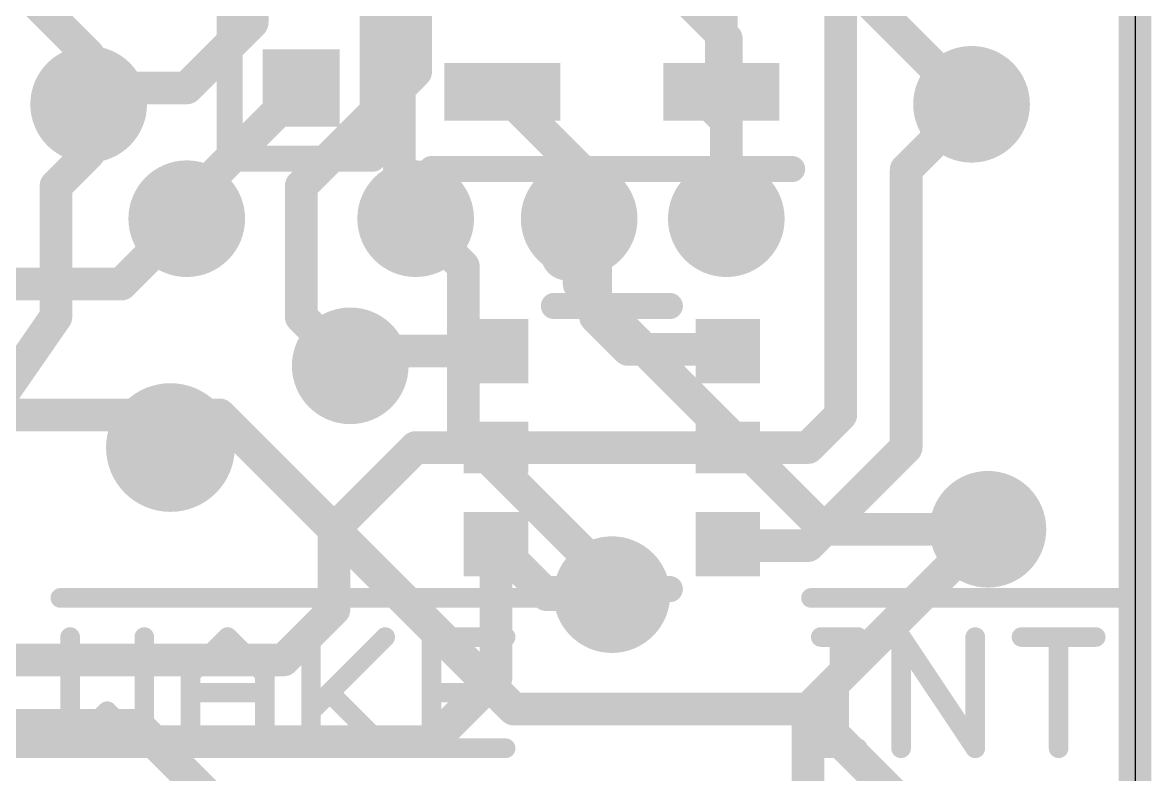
# Model space of a CAD drawing. Extents: x -4.8 to 27.4, y -5.3 to 26.6.
# Drawn here: x 11.68 to 20.45, y 3.56 to 9.4 of the extents above; entities that cross this region are included whole.
import ezdxf

# ---------------------------------------------------------------- set-up
doc = ezdxf.new("R2010")
doc.units = 0
for name, color, linetype in [('1', 12, 'CONTINUOUS'), ('16', 132, 'CONTINUOUS'), ('18', 110, 'CONTINUOUS'), ('20', 53, 'CONTINUOUS'), ('21', 40, 'CONTINUOUS'), ('47', 253, 'CONTINUOUS')]:
    doc.layers.add(name, color=color, linetype=linetype)

# ---------------------------------------------------------------- blocks, each defined once
blk = doc.blocks.new('PIE')
at = {"const_width": 0.5}
blk.add_lwpolyline([(0, -0.25, 1), (0, 0.25, 1), (0, -0.25)], format="xyb", dxfattribs=at)
blk = doc.blocks.new('RECT')
blk.add_solid([(-0.5, -0.5), (0.5, -0.5), (-0.5, 0.5), (0.5, 0.5)])
blk = doc.blocks.new('ROUNDV')
at = {"const_width": 0.5}
blk.add_lwpolyline([(0, -0.25, 1), (0, 0.25, 1), (0, -0.25)], format="xyb", dxfattribs=at)

msp = doc.modelspace()

# ---------------------------------------------------------------- linework, layer by layer
at = {"layer": '1', "const_width": 0.254}
for points in [[(20.32, 17.78), (20.32, 0)], [(18.034, 6.35), (18.034, 10.16)], [(14.605, 9.525), (14.84, 9.76)], [(17.106, 9.76), (17.106, 8.86)], [(11.776, 9.56), (12.192, 9.144)], [(14.605, 9.525), (14.605, 8.001)], [(12.192, 9.144), (12.192, 8.763)], [(13.843, 8.89), (12.954, 8.001)], [(15.406, 8.86), (16.002, 8.264)], [(17.076, 8.89), (16.891, 8.89)], [(16.891, 8.89), (17.145, 8.636)], [(17.106, 8.86), (17.076, 8.89)], [(12.192, 8.382), (12.192, 8.763)], [(18.542, 8.255), (19.05, 8.763)], [(17.145, 8.636), (17.145, 7.874)], [(11.938, 8.128), (12.192, 8.382)], [(16.002, 8.264), (16.002, 7.874)], [(18.542, 6.096), (18.542, 8.255)], [(11.938, 7.112), (11.938, 8.128)], [(12.954, 8.001), (12.954, 7.874)], [(14.605, 8.001), (14.732, 7.874)], [(16.129, 7.747), (16.002, 7.874)], [(16.129, 7.112), (16.129, 7.747)], [(10.795, 5.461), (11.938, 7.112)], [(16.383, 6.858), (16.129, 7.112)], [(14.339, 6.846), (14.224, 6.731)], [(15.356, 6.846), (14.339, 6.846)], [(17.144, 6.858), (16.383, 6.858)], [(17.156, 6.846), (17.144, 6.858)], [(18.034, 6.35), (17.78, 6.096)], [(14.732, 6.096), (14.097, 5.461)], [(15.356, 6.096), (14.732, 6.096)], [(15.356, 6.096), (17.156, 6.096)], [(17.78, 6.096), (17.156, 6.096)], [(17.78, 5.334), (18.542, 6.096)], [(14.097, 5.461), (14.097, 4.837)], [(17.78, 4.064), (19.177, 5.461)], [(15.356, 5.346), (15.356, 4.307)], [(15.356, 5.346), (15.749, 4.953)], [(17.156, 5.346), (17.168, 5.334)], [(17.168, 5.334), (17.78, 5.334)], [(15.749, 4.953), (16.256, 4.953)], [(14.097, 4.837), (13.705, 4.445)], [(13.705, 4.445), (9.779, 4.445)], [(15.356, 4.307), (14.859, 3.81)], [(17.78, 1.524), (17.78, 4.064)], [(14.859, 3.81), (9.779, 3.81)]]:
    msp.add_lwpolyline(points, dxfattribs=at)
at = {"layer": '1', "const_width": 0.127}
for points in [[(12.2555, 9.144, 1), (12.1285, 9.144)], [(12.1471, 9.0991, 1), (12.2369, 9.1889)], [(13.8879, 8.8451, 1), (13.7981, 8.9349)], [(15.4509, 8.9049, 1), (15.3611, 8.8151)], [(16.891, 8.9535, 1), (16.891, 8.8265)], [(16.9359, 8.9349, 1), (16.8461, 8.8451)], [(17.1209, 8.9349, 1), (17.0311, 8.8451)], [(17.0611, 8.8151, 1), (17.1509, 8.9049)], [(17.076, 8.8265, 1), (17.076, 8.9535)], [(12.2555, 8.763, 1), (12.1285, 8.763)], [(17.0425, 8.86, 1), (17.1695, 8.86)], [(19.0949, 8.7181, 1), (19.0051, 8.8079)], [(12.1285, 8.763, 1), (12.2555, 8.763)], [(17.2085, 8.636, 1), (17.0815, 8.636)], [(17.1001, 8.5911, 1), (17.1899, 8.6809)], [(12.2369, 8.3371, 1), (12.1471, 8.4269)], [(12.1285, 8.382, 1), (12.2555, 8.382)], [(16.0655, 8.264, 1), (15.9385, 8.264)], [(15.9571, 8.2191, 1), (16.0469, 8.3089)], [(18.6055, 8.255, 1), (18.4785, 8.255)], [(18.4971, 8.2999, 1), (18.5869, 8.2101)], [(12.0015, 8.128, 1), (11.8745, 8.128)], [(11.8931, 8.1729, 1), (11.9829, 8.0831)], [(13.0175, 8.001, 1), (12.8905, 8.001)], [(12.9091, 8.0459, 1), (12.9989, 7.9561)], [(14.6499, 8.0459, 1), (14.5601, 7.9561)], [(14.5415, 8.001, 1), (14.6685, 8.001)], [(14.6871, 7.8291, 1), (14.7769, 7.9189)], [(16.0469, 7.9189, 1), (15.9571, 7.8291)], [(12.8905, 7.874, 1), (13.0175, 7.874)], [(15.9385, 7.874, 1), (16.0655, 7.874)], [(17.0815, 7.874, 1), (17.2085, 7.874)], [(16.1925, 7.747, 1), (16.0655, 7.747)], [(16.0841, 7.7021, 1), (16.1739, 7.7919)], [(11.9902, 7.0759, 1), (11.8858, 7.1481)], [(16.1739, 7.1569, 1), (16.0841, 7.0671)], [(11.8745, 7.112, 1), (12.0015, 7.112)], [(16.0655, 7.112, 1), (16.1925, 7.112)], [(14.339, 6.9095, 1), (14.339, 6.7825)], [(14.3839, 6.8011, 1), (14.2941, 6.8909)], [(15.356, 6.7825, 1), (15.356, 6.9095)], [(16.383, 6.9215, 1), (16.383, 6.7945)], [(16.3381, 6.8131, 1), (16.4279, 6.9029)], [(17.1889, 6.9029, 1), (17.0991, 6.8131)], [(17.1111, 6.8011, 1), (17.2009, 6.8909)], [(17.144, 6.7945, 1), (17.144, 6.9215)], [(14.1791, 6.7759, 1), (14.2689, 6.6861)], [(17.9705, 6.35, 1), (18.0975, 6.35)], [(18.0789, 6.3051, 1), (17.9891, 6.3949)], [(14.732, 6.1595, 1), (14.732, 6.0325)], [(14.7769, 6.0511, 1), (14.6871, 6.1409)], [(15.356, 6.1595, 1), (15.356, 6.0325)], [(15.356, 6.0325, 1), (15.356, 6.1595)], [(17.156, 6.1595, 1), (17.156, 6.0325)], [(17.156, 6.0325, 1), (17.156, 6.1595)], [(17.7351, 6.1409, 1), (17.8249, 6.0511)], [(17.78, 6.0325, 1), (17.78, 6.1595)], [(18.4785, 6.096, 1), (18.6055, 6.096)], [(18.5869, 6.0511, 1), (18.4971, 6.1409)], [(14.1605, 5.461, 1), (14.0335, 5.461)], [(14.0521, 5.5059, 1), (14.1419, 5.4161)], [(19.2219, 5.4161, 1), (19.1321, 5.5059)], [(15.4195, 5.346, 1), (15.2925, 5.346)], [(15.4009, 5.3909, 1), (15.3111, 5.3011)], [(17.2009, 5.3909, 1), (17.1111, 5.3011)], [(17.168, 5.3975, 1), (17.168, 5.2705)], [(17.1231, 5.2891, 1), (17.2129, 5.3789)], [(17.7351, 5.3789, 1), (17.8249, 5.2891)], [(17.78, 5.2705, 1), (17.78, 5.3975)], [(15.749, 5.0165, 1), (15.749, 4.8895)], [(15.7041, 4.9081, 1), (15.7939, 4.9979)], [(16.256, 4.8895, 1), (16.256, 5.0165)], [(14.1419, 4.7921, 1), (14.0521, 4.8819)], [(14.0335, 4.837, 1), (14.1605, 4.837)], [(13.705, 4.3815, 1), (13.705, 4.5085)], [(13.6601, 4.4899, 1), (13.7499, 4.4001)], [(15.4009, 4.2621, 1), (15.3111, 4.3519)], [(15.2925, 4.307, 1), (15.4195, 4.307)], [(17.8435, 4.064, 1), (17.7165, 4.064)], [(17.7351, 4.1089, 1), (17.8249, 4.0191)], [(14.8141, 3.8549, 1), (14.9039, 3.7651)], [(14.859, 3.7465, 1), (14.859, 3.8735)]]:
    msp.add_lwpolyline(points, format="xyb", dxfattribs=at)
at = {"layer": '16', "const_width": 0.254}
for points in [[(20.32, 17.78), (20.32, 0)], [(16.256, 11.557), (19.05, 8.763)], [(14.732, 11.43), (14.732, 9.017)], [(13.462, 11.303), (13.462, 9.398)], [(17.145, 9.271), (15.367, 11.049)], [(13.462, 9.398), (12.954, 8.89)], [(17.145, 7.874), (17.145, 9.271)], [(14.732, 9.017), (13.843, 8.128)], [(12.319, 8.89), (12.192, 8.763)], [(12.954, 8.89), (12.319, 8.89)], [(13.843, 8.128), (13.843, 7.112)], [(12.954, 7.874), (12.446, 7.366)], [(14.732, 7.874), (15.102, 7.504)], [(16.002, 7.366), (16.002, 7.874)], [(15.102, 7.504), (15.102, 6.212)], [(12.446, 7.366), (7.874, 7.366)], [(17.907, 5.461), (16.002, 7.366)], [(13.843, 7.112), (14.224, 6.731)], [(13.208, 6.35), (7.112, 6.35)], [(15.494, 4.064), (13.208, 6.35)], [(15.102, 6.212), (16.256, 5.058)], [(19.177, 5.461), (17.907, 5.461)], [(16.256, 5.058), (16.256, 4.953)], [(15.494, 4.064), (17.78, 4.064)], [(17.78, 4.064), (19.05, 2.794)], [(12.573, 3.937), (8.382, 3.937)], [(13.97, 2.54), (12.573, 3.937)]]:
    msp.add_lwpolyline(points, dxfattribs=at)
at = {"layer": '16', "const_width": 0.127}
for points in [[(13.5069, 9.3531, 1), (13.4171, 9.4429)], [(13.3985, 9.398, 1), (13.5255, 9.398)], [(17.2085, 9.271, 1), (17.0815, 9.271)], [(17.1001, 9.2261, 1), (17.1899, 9.3159)], [(14.7769, 8.9721, 1), (14.6871, 9.0619)], [(14.6685, 9.017, 1), (14.7955, 9.017)], [(12.319, 8.9535, 1), (12.319, 8.8265)], [(12.3639, 8.8451, 1), (12.2741, 8.9349)], [(12.9091, 8.9349, 1), (12.9989, 8.8451)], [(12.954, 8.8265, 1), (12.954, 8.9535)], [(12.1471, 8.8079, 1), (12.2369, 8.7181)], [(19.0051, 8.7181, 1), (19.0949, 8.8079)], [(13.9065, 8.128, 1), (13.7795, 8.128)], [(13.7981, 8.1729, 1), (13.8879, 8.0831)], [(12.9989, 7.8291, 1), (12.9091, 7.9189)], [(14.7769, 7.9189, 1), (14.6871, 7.8291)], [(16.0655, 7.874, 1), (15.9385, 7.874)], [(17.0815, 7.874, 1), (17.2085, 7.874)], [(15.1655, 7.504, 1), (15.0385, 7.504)], [(15.0571, 7.4591, 1), (15.1469, 7.5489)], [(12.4011, 7.4109, 1), (12.4909, 7.3211)], [(12.446, 7.3025, 1), (12.446, 7.4295)], [(16.0469, 7.4109, 1), (15.9571, 7.3211)], [(15.9385, 7.366, 1), (16.0655, 7.366)], [(13.8879, 7.1569, 1), (13.7981, 7.0671)], [(13.7795, 7.112, 1), (13.9065, 7.112)], [(14.1791, 6.6861, 1), (14.2689, 6.7759)], [(13.2529, 6.3949, 1), (13.1631, 6.3051)], [(13.208, 6.2865, 1), (13.208, 6.4135)], [(15.1469, 6.2569, 1), (15.0571, 6.1671)], [(15.0385, 6.212, 1), (15.1655, 6.212)], [(17.907, 5.5245, 1), (17.907, 5.3975)], [(17.8621, 5.4161, 1), (17.9519, 5.5059)], [(19.177, 5.3975, 1), (19.177, 5.5245)], [(16.3195, 5.058, 1), (16.1925, 5.058)], [(16.2111, 5.0131, 1), (16.3009, 5.1029)], [(16.1925, 4.953, 1), (16.3195, 4.953)], [(15.494, 4.1275, 1), (15.494, 4.0005)], [(15.4491, 4.0191, 1), (15.5389, 4.1089)], [(17.8249, 4.1089, 1), (17.7351, 4.0191)], [(17.78, 4.0005, 1), (17.78, 4.1275)], [(12.6179, 3.9819, 1), (12.5281, 3.8921)], [(12.573, 3.8735, 1), (12.573, 4.0005)]]:
    msp.add_lwpolyline(points, format="xyb", dxfattribs=at)
at = {"layer": '20'}
msp.add_line((20.32, 15.24), (20.32, 2.54), dxfattribs=at)
at = {"layer": '21'}
for points, const_width in [([(13.2874, 8.3407), (13.2873, 10.4553)], 0.2032), ([(14.3987, 10.4553), (14.3987, 8.3407)], 0.2032), ([(14.3987, 8.3407), (13.2874, 8.3407)], 0.2032), ([(17.656, 8.26), (14.856, 8.26)], 0.2032), ([(16.706, 7.196), (15.806, 7.196)], 0.2032), ([(16.706, 4.996), (15.806, 4.996)], 0.2032), ([(11.972, 4.9276), (15.714, 4.9276)], 0.1524), ([(17.8026, 4.9276), (20.2974, 4.9276)], 0.1524), ([(12.0482, 4.6235), (12.0482, 3.7592)], 0.1524), ([(12.6244, 3.7592), (12.6244, 4.6235)], 0.1524), ([(12.9837, 4.3354), (13.2718, 4.6235)], 0.1524), ([(13.2718, 4.6235), (13.5599, 4.3354)], 0.1524), ([(13.9192, 4.6235), (13.9192, 3.7592)], 0.1524), ([(13.9192, 4.0473), (14.4954, 4.6235)], 0.1524), ([(15.4309, 4.6235), (14.8547, 4.6235)], 0.1524), ([(14.8547, 4.6235), (14.8547, 3.7592)], 0.1524), ([(17.8788, 4.6235), (18.167, 4.6235)], 0.1524), ([(18.0229, 3.7592), (18.0229, 4.6235)], 0.1524), ([(18.5025, 3.7592), (18.5025, 4.6235)], 0.1524), ([(18.5025, 4.6235), (19.0787, 3.7592)], 0.1524), ([(19.0787, 3.7592), (19.0787, 4.6235)], 0.1524), ([(19.438, 4.6235), (20.0143, 4.6235)], 0.1524), ([(19.7262, 3.7592), (19.7262, 4.6235)], 0.1524), ([(12.9837, 3.7592), (12.9837, 4.3354)], 0.1524), ([(13.5599, 4.3354), (13.5599, 3.7592)], 0.1524), ([(12.9837, 4.1914), (13.5599, 4.1914)], 0.1524), ([(14.0633, 4.1914), (14.4954, 3.7592)], 0.1524), ([(14.8547, 4.1914), (15.1428, 4.1914)], 0.1524), ([(12.0482, 3.7592), (12.3363, 4.0473)], 0.1524), ([(12.3363, 4.0473), (12.6244, 3.7592)], 0.1524), ([(14.8547, 3.7592), (15.4309, 3.7592)], 0.1524), ([(17.8788, 3.7592), (18.167, 3.7592)], 0.1524)]:
    msp.add_lwpolyline(points, dxfattribs=dict(at, const_width=const_width))
for points, const_width in [([(13.2874, 8.3915, 1), (13.2874, 8.2899)], 0.1016), ([(14.3987, 8.2899, 1), (14.3987, 8.3915)], 0.1016), ([(13.2366, 8.3407, 1), (13.3382, 8.3407)], 0.1016), ([(14.3479, 8.3407, 1), (14.4495, 8.3407)], 0.1016), ([(14.856, 8.3108, 1), (14.856, 8.2092)], 0.1016), ([(17.656, 8.2092, 1), (17.656, 8.3108)], 0.1016), ([(15.906, 7.496, 1), (15.906, 7.696, 1), (15.906, 7.496)], 0.2032), ([(15.806, 7.2468, 1), (15.806, 7.1452)], 0.1016), ([(16.706, 7.1452, 1), (16.706, 7.2468)], 0.1016), ([(15.806, 5.0468, 1), (15.806, 4.9452)], 0.1016), ([(16.706, 4.9452, 1), (16.706, 5.0468)], 0.1016), ([(11.972, 4.9657, 1), (11.972, 4.8895)], 0.0762), ([(15.714, 4.8895, 1), (15.714, 4.9657)], 0.0762), ([(17.8026, 4.9657, 1), (17.8026, 4.8895)], 0.0762), ([(20.2974, 4.8895, 1), (20.2974, 4.9657)], 0.0762), ([(12.0863, 4.6235, 1), (12.0101, 4.6235)], 0.0762), ([(12.6625, 4.6235, 1), (12.5863, 4.6235)], 0.0762), ([(13.2987, 4.6505, 1), (13.2449, 4.5966)], 0.0762), ([(13.2987, 4.5966, 1), (13.2449, 4.6505)], 0.0762), ([(13.9573, 4.6235, 1), (13.8811, 4.6235)], 0.0762), ([(14.5224, 4.5966, 1), (14.4685, 4.6505)], 0.0762), ([(14.8547, 4.6616, 1), (14.8547, 4.5854)], 0.0762), ([(14.8928, 4.6235, 1), (14.8166, 4.6235)], 0.0762), ([(15.4309, 4.5854, 1), (15.4309, 4.6616)], 0.0762), ([(17.8788, 4.6616, 1), (17.8788, 4.5854)], 0.0762), ([(18.061, 4.6235, 1), (17.9848, 4.6235)], 0.0762), ([(18.167, 4.5854, 1), (18.167, 4.6616)], 0.0762), ([(18.5342, 4.6447, 1), (18.4708, 4.6024)], 0.0762), ([(18.5406, 4.6235, 1), (18.4644, 4.6235)], 0.0762), ([(19.1168, 4.6235, 1), (19.0406, 4.6235)], 0.0762), ([(19.438, 4.6616, 1), (19.438, 4.5854)], 0.0762), ([(19.7643, 4.6235, 1), (19.6881, 4.6235)], 0.0762), ([(20.0143, 4.5854, 1), (20.0143, 4.6616)], 0.0762), ([(12.9567, 4.3624, 1), (13.0106, 4.3085)], 0.0762), ([(13.0218, 4.3354, 1), (12.9456, 4.3354)], 0.0762), ([(13.598, 4.3354, 1), (13.5218, 4.3354)], 0.0762), ([(13.533, 4.3085, 1), (13.5868, 4.3624)], 0.0762), ([(12.9837, 4.2295, 1), (12.9837, 4.1533)], 0.0762), ([(13.5599, 4.1533, 1), (13.5599, 4.2295)], 0.0762), ([(14.0902, 4.2183, 1), (14.0363, 4.1644)], 0.0762), ([(14.8547, 4.2295, 1), (14.8547, 4.1533)], 0.0762), ([(15.1428, 4.1533, 1), (15.1428, 4.2295)], 0.0762), ([(12.3632, 4.0743, 1), (12.3093, 4.0204)], 0.0762), ([(12.3632, 4.0204, 1), (12.3093, 4.0743)], 0.0762), ([(13.8923, 4.0743, 1), (13.9461, 4.0204)], 0.0762), ([(12.0212, 3.7861, 1), (12.0751, 3.7323)], 0.0762), ([(12.0101, 3.7592, 1), (12.0863, 3.7592)], 0.0762), ([(12.5863, 3.7592, 1), (12.6625, 3.7592)], 0.0762), ([(12.5974, 3.7323, 1), (12.6513, 3.7861)], 0.0762), ([(12.9456, 3.7592, 1), (13.0218, 3.7592)], 0.0762), ([(13.5218, 3.7592, 1), (13.598, 3.7592)], 0.0762), ([(13.8811, 3.7592, 1), (13.9573, 3.7592)], 0.0762), ([(14.4685, 3.7323, 1), (14.5224, 3.7861)], 0.0762), ([(14.8547, 3.7973, 1), (14.8547, 3.7211)], 0.0762), ([(14.8166, 3.7592, 1), (14.8928, 3.7592)], 0.0762), ([(15.4309, 3.7211, 1), (15.4309, 3.7973)], 0.0762), ([(17.8788, 3.7973, 1), (17.8788, 3.7211)], 0.0762), ([(17.9848, 3.7592, 1), (18.061, 3.7592)], 0.0762), ([(18.167, 3.7211, 1), (18.167, 3.7973)], 0.0762), ([(18.4644, 3.7592, 1), (18.5406, 3.7592)], 0.0762), ([(19.0406, 3.7592, 1), (19.1168, 3.7592)], 0.0762), ([(19.047, 3.7381, 1), (19.1104, 3.7803)], 0.0762), ([(19.6881, 3.7592, 1), (19.7643, 3.7592)], 0.0762)]:
    msp.add_lwpolyline(points, format="xyb", dxfattribs=dict(at, const_width=const_width))
at = {"layer": '47', "const_width": 0.13}
msp.add_lwpolyline([(20.32, 8.382), (20.32, -5.252)], dxfattribs=at)
at = {"layer": '47', "const_width": 0.065}
msp.add_lwpolyline([(20.3525, 8.382, 1), (20.2875, 8.382)], format="xyb", dxfattribs=at)

# ---------------------------------------------------------------- block references
at = {"layer": '1'}
for p, xscale, yscale, rotation in [((13.843, 8.89), 0.6, 0.6, 270), ((15.406, 8.86), 0.45, 0.9, 90), ((17.106, 8.86), 0.45, 0.9, 90), ((15.356, 6.846), 0.5, 0.5, 270), ((17.156, 6.846), 0.5, 0.5, 270), ((15.356, 6.096), 0.4, 0.5, 270), ((17.156, 6.096), 0.4, 0.5, 270), ((15.356, 5.346), 0.5, 0.5, 270), ((17.156, 5.346), 0.5, 0.5, 270)]:
    msp.add_blockref('RECT', p, dxfattribs=dict(at, xscale=xscale, yscale=yscale, rotation=rotation))
msp.add_blockref('PIE', (12.827, 6.096), dxfattribs=at)
at = {"layer": '18', "xscale": 0.9064, "yscale": 0.9064}
for p in [(12.192, 8.763), (12.192, 8.763), (19.05, 8.763), (19.05, 8.763), (12.954, 7.874), (12.954, 7.874), (14.732, 7.874), (14.732, 7.874), (16.002, 7.874), (16.002, 7.874), (17.145, 7.874), (17.145, 7.874), (14.224, 6.731), (14.224, 6.731), (19.177, 5.461), (19.177, 5.461), (16.256, 4.953), (16.256, 4.953)]:
    msp.add_blockref('ROUNDV', p, dxfattribs=at)

doc.saveas('drawing.dxf')
